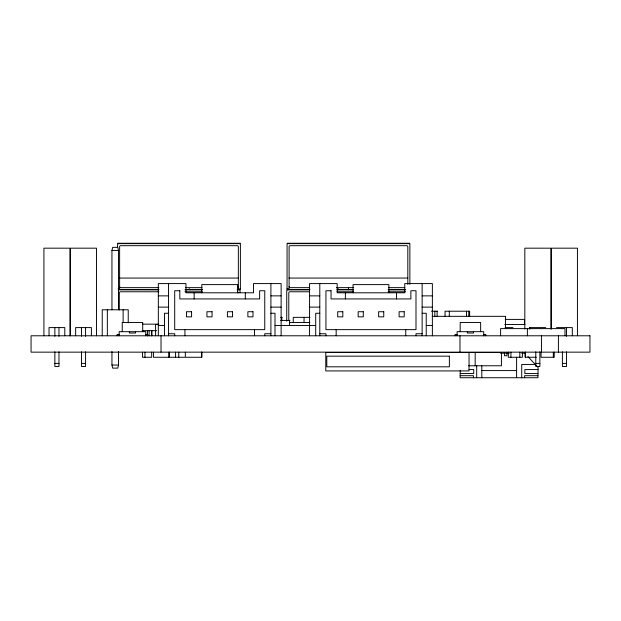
<?xml version="1.0" encoding="UTF-8"?>
<svg xmlns="http://www.w3.org/2000/svg" width="621" height="621" viewBox="0 0 621 621"><rect width="100%" height="100%" fill="white"/><g stroke="black" fill="none" stroke-linecap="round" stroke-linejoin="round"><path stroke-width="0.93" d="M460.262 370.295L460.138 377.739L537.918 377.739L538.089 367.508L527.951 356.586M111.951 309.786L111.951 250.426L112.673 247.352L117.788 247.352L118.502 250.426L118.502 309.786M118.502 351.517L118.502 365.047L117.788 368.121L112.673 368.121L111.951 365.047L111.951 351.517M237.595 289.697L239.636 289.681A0.947 0.947 0 0 0 240.374 288.944L240.389 288.672M117.54 243.261L240.459 243.261M287.026 243.261L409.938 243.261M111.951 250.426L118.502 250.426M119.62 278.068L238.34 278.068M289.099 278.068L407.818 278.068M158.898 287.647L120.645 287.647A1.009 1.009 0 0 1 119.62 286.623M185.671 287.647L201.934 287.647M309.437 287.647L290.123 287.647A1.009 1.009 0 0 1 289.099 286.623M336.473 287.647L353.24 287.647M388.63 287.647L404.884 287.647M118.254 288.672L119.62 288.672L119.62 246.716A1.009 1.009 0 0 1 120.645 245.691L237.315 245.691A1.087 1.087 0 0 1 238.34 246.716L238.34 288.944L240.389 288.944L240.389 244.666A0.986 0.986 0 0 0 239.364 243.642L118.595 243.642A0.986 0.986 0 0 0 117.571 244.666L117.571 247.538M409.868 284.278L409.868 244.666A0.986 0.986 0 0 0 408.843 243.642L288.082 243.642A0.986 0.986 0 0 0 287.057 244.666L287.057 288.672L289.099 288.672L289.099 246.716A1.009 1.009 0 0 1 290.123 245.691L406.794 245.691A1.087 1.087 0 0 1 407.818 246.716L407.818 284.418M185.702 289.697L202.042 289.697M287.057 289.697L309.165 289.697M353.264 289.697L336.962 289.697L353.465 289.728M388.816 289.697L405.156 289.697M184.949 289.728L202.337 289.728M237.121 289.728L239.046 289.728A0.986 0.986 0 0 1 240.071 290.744L240.071 292.67M309.988 289.728L287.764 289.728A0.986 0.986 0 0 0 286.739 290.744L286.739 321.212M388.241 289.728L405.629 289.728M158.898 291.769L120.334 291.769A1.009 1.009 0 0 0 119.31 292.794L119.31 309.957M184.934 291.769L202.291 291.769M309.095 291.769L289.813 291.769A1.009 1.009 0 0 0 288.788 292.794L288.788 320.452M337.063 291.769L353.45 291.769M388.164 291.769L405.521 291.769M158.324 295.868L168.555 295.868M270.903 295.868L281.134 295.868M309.561 295.868L319.792 295.868M422.133 295.868L432.371 295.868M158.324 307.123L168.555 307.123M270.903 307.123L281.134 307.123M309.561 307.123L319.792 307.123M422.133 307.123L432.371 307.123M431.455 311.214L437.572 311.214M168.555 313.263L164.464 313.263L164.464 335.782M270.903 313.263L274.994 313.263L274.994 335.782M319.792 313.263L315.701 313.263L315.701 335.782M422.133 313.263L426.231 313.263L426.231 335.782M432.247 316.337L505.541 316.337L505.541 328.369M280.645 317.354L282.175 317.354M309.933 317.354L293.275 317.354L293.275 322.478M505.23 319.404L524.442 319.404L524.442 324.519M280.7 320.428L289.953 320.428M289.58 322.478L309.856 322.478M142.473 324.154L158.883 324.154M158.495 324.519L155.599 324.519L155.599 335.782M504.726 324.519L524.955 324.519M158.324 325.544L164.464 325.544M274.994 325.544L309.374 325.544M309.561 325.544L315.701 325.544M426.231 325.544L432.371 325.544M505.075 327.593L513.024 327.593M529.946 327.593L545.712 327.593M556.556 327.593L572.321 327.593L572.321 335.782M142.147 330.659L156.639 330.659M168.555 333.733L174.703 333.733L174.703 335.782M270.903 333.733L264.763 333.733L264.763 335.782M319.792 333.733L325.932 333.733L325.932 335.782M422.133 333.733L415.992 333.733L415.992 335.782M119.17 334.447L117.121 334.447L117.121 335.782M145.78 334.447L147.821 334.447L147.821 335.782M457.11 334.447L455.061 334.447L455.061 335.782M483.72 334.447L485.762 334.447L485.762 335.782M429.802 352.464L433.66 352.464M448.145 352.464L501.426 352.464L501.426 365.769L468.42 365.769M500.479 353.178L509.336 353.178M521.718 353.178L524.784 353.178M186.059 357.269L201.786 357.269L201.786 352.154M536.389 357.269L525.156 357.269L525.156 352.154M54.865 363.409L58.964 363.409M81.475 363.409L85.574 363.409M535.783 363.409L539.874 363.409M562.393 363.409L566.484 363.409M535.24 364.434L521.718 364.434L521.718 377.739M111.951 365.047L118.502 365.047M468.987 369.557L473.714 369.557L473.714 373.547L460.208 373.547M538.058 369.557L524.854 369.557L524.854 373.547L537.988 373.547M481.803 370.574L516.602 370.574M460.169 375.689L473.443 375.689L473.443 377.739M537.949 375.689L524.613 375.689L524.613 377.739M577.437 335.782L577.437 248.175L551.44 248.175L551.44 329.037M566.484 327.593L566.484 336.303M566.484 351.796L566.484 366.483L562.393 366.483L562.393 351.796M565.009 335.782L565.009 328.618L500.596 328.618L500.596 335.782M558.426 335.782L558.395 352.154M554.242 352.154L554.242 357.269L541.038 357.269L541.038 352.154M553.327 352.154L553.327 357.269M550.827 329.037L550.827 248.175L524.83 248.175L524.83 329.037M541.442 335.782L541.465 352.154M539.874 351.796L539.874 366.483L535.783 366.483L535.783 351.796M529.775 327.337L529.775 329.215M527.376 328.618L527.376 335.782M525.343 352.154L525.343 357.269M522.416 352.154L522.416 357.269L508.335 357.269L508.335 352.154M519.824 352.154L519.824 357.269M516.602 357.145L516.602 377.739M510.928 352.154L510.928 357.269M506.977 353.178L506.977 355.74L504.423 355.74L504.423 353.178M483.72 335.782L483.72 331.684L457.11 331.684L457.11 335.782M481.803 365.777L481.803 377.739M480.646 331.684L480.646 322.478L460.177 322.478L460.177 331.684M476.687 365.373L476.687 377.739M475.174 352.464L475.174 365.769M473.481 331.684L473.481 333.019L467.341 333.019L467.341 331.684M469.639 316.337L469.639 311.214L445.063 311.214L445.063 316.337M468.762 311.214L468.762 316.337M466.456 311.214L466.456 316.337M459.975 335.782L459.975 352.154M449.293 311.214L449.293 316.337M437.122 311.214L437.122 316.337M434.84 311.214L434.84 316.337M432.371 335.782L432.371 283.587L404.737 283.587L404.737 292.794L337.187 292.794L337.187 283.587L309.561 283.587L309.561 335.782M422.133 283.587L422.133 335.782M405.761 329.635L405.761 335.782M396.547 292.794L396.547 298.934M388.87 292.794L388.87 284.604L353.054 284.604L353.054 292.794M348.459 287.647L348.459 289.697M345.377 292.794L345.377 298.934M336.163 329.635L336.163 335.782M319.792 283.587L319.792 335.782M304.088 317.354L304.011 322.478M289.549 320.428L289.549 325.544M281.818 317.354L281.818 320.77M281.134 335.782L281.134 283.587L253.508 283.587L253.508 292.794L185.958 292.794L185.958 283.587L158.324 283.587L158.324 335.782M270.903 283.587L270.903 335.782M254.525 329.635L254.525 335.782M245.318 292.794L245.318 298.934M237.641 292.794L237.641 284.604L201.817 284.604L201.817 292.794M201.709 352.154L201.709 357.269M194.148 292.794L194.148 298.934M185.33 352.154L185.33 357.269L153.503 357.269L153.503 352.154M184.934 329.635L184.934 335.782M178.77 352.154L178.77 357.269M175.58 352.154L175.58 357.269M169.16 352.154L169.16 357.269M169.021 352.154L169.021 357.269M168.555 283.587L168.555 335.782M161.025 335.782L161.025 352.154M151.78 330.659L151.78 335.782M151.703 330.659L151.703 335.782M151.671 352.154L151.671 357.269L142.481 357.269L142.481 352.154M149.141 330.659L149.141 335.782M147.542 330.659L147.542 335.782M145.78 335.782L145.78 331.684L119.17 331.684L119.17 335.782M144.965 352.154L144.965 357.269M142.706 331.684L142.706 322.478L122.244 322.478L122.244 331.684M135.541 331.684L135.541 333.019L129.401 333.019L129.401 331.684M128.229 322.811L128.229 309.786L102.232 309.786L102.232 335.782M123.113 309.786L123.113 322.299M107.348 309.786L107.348 335.782M96.519 335.782L96.519 248.175L70.522 248.175L70.522 335.782M91.403 335.782L91.403 327.593L75.646 327.593L75.646 335.782M85.574 327.593L85.574 336.303M85.574 351.796L85.574 366.483L81.475 366.483L81.475 351.796M81.475 327.593L81.475 336.303M69.909 335.782L69.909 248.175L43.912 248.175L43.912 335.782M64.794 335.782L64.794 327.593L49.036 327.593L49.036 335.782M58.964 327.593L58.964 336.303M58.964 351.796L58.964 366.483L54.865 366.483L54.865 351.796M54.865 327.593L54.865 336.303M288.082 289.697A0.986 0.986 0 0 1 287.057 288.672M339.26 289.697A0.986 0.986 0 0 1 338.235 288.672M118.595 289.697A0.986 0.986 0 0 1 118.332 289.673M238.34 286.623A1.017 1.017 0 0 1 237.579 287.616M190.251 289.697A0.986 0.986 0 0 1 189.226 288.672M237.501 291.924A1.087 1.087 0 0 1 238.029 292.794M158.852 289.697L118.254 289.697L158.86 289.728M179.818 290.744L174.703 290.744L174.703 329.635L264.763 329.635L264.763 290.744L259.648 290.744L259.648 298.934L179.818 298.934L179.818 290.744M331.047 290.744L325.932 290.744L325.932 329.635L415.992 329.635L415.992 290.744L410.877 290.744L410.877 298.934L331.047 298.934L331.047 290.744M191.586 311.726L186.471 311.726L186.471 316.842L191.586 316.842L191.586 311.726M212.056 311.726L206.94 311.726L206.94 316.842L212.056 316.842L212.056 311.726M232.526 311.726L227.41 311.726L227.41 316.842L232.526 316.842L232.526 311.726M252.995 311.726L247.872 311.726L247.872 316.842L252.995 316.842L252.995 311.726M342.815 311.726L337.7 311.726L337.7 316.842L342.815 316.842L342.815 311.726M363.285 311.726L358.17 311.726L358.17 316.842L363.285 316.842L363.285 311.726M383.755 311.726L378.639 311.726L378.639 316.842L383.755 316.842L383.755 311.726M404.224 311.726L399.109 311.726L399.109 316.842L404.224 316.842L404.224 311.726M589.95 335.782L31.05 335.782L31.05 352.154L589.95 352.154L589.95 335.782M469.049 352.503L325.769 352.503L325.769 370.923L469.049 370.923L469.049 352.503M449.371 356.167L326.786 356.167L326.786 366.809L449.371 366.809L449.371 356.167"/></g></svg>
